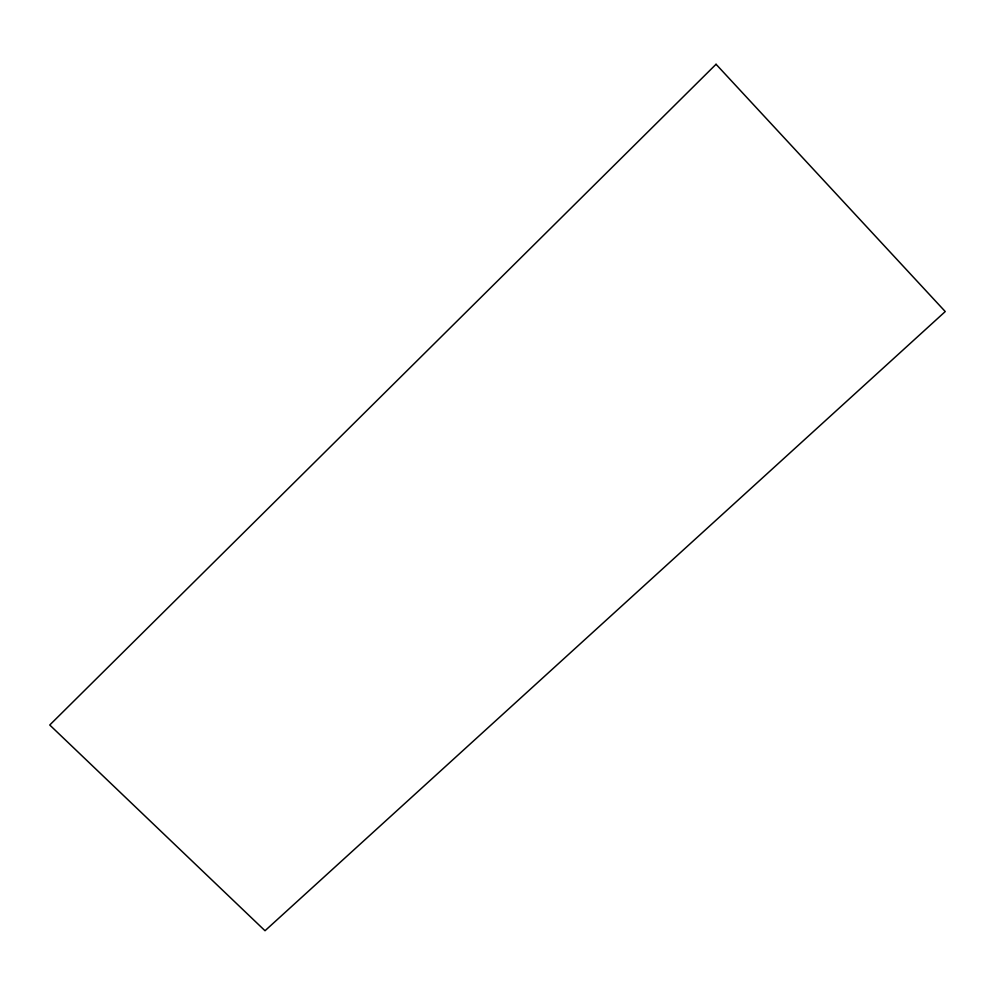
<?xml version="1.0" encoding="UTF-8"?>
<svg xmlns="http://www.w3.org/2000/svg" width="995" height="995" viewBox="0 0 995 995"><rect width="100%" height="100%" fill="white"/><g stroke="black" fill="none" stroke-linecap="round" stroke-linejoin="round"><path stroke-width="1.49" d="M716.052 64.265L49.75 725.007L265.018 930.735L945.25 311.559L716.052 64.265"/></g></svg>
